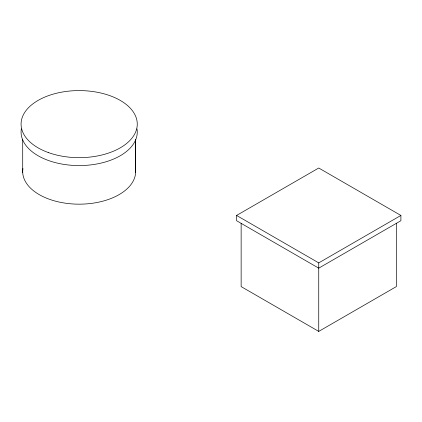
<?xml version="1.0" encoding="UTF-8"?>
<svg xmlns="http://www.w3.org/2000/svg" width="422" height="422" viewBox="0 0 422 422"><rect width="100%" height="100%" fill="white"/><g stroke="black" fill="none" stroke-linecap="round" stroke-linejoin="round"><path stroke-width="0.63" d="M236.578 215.447L318.742 168.014L400.9 215.447L400.9 220.717L318.742 268.155L236.578 220.717L236.578 215.447L318.742 262.885L400.9 215.447M241.141 223.354L241.141 286.601L318.742 331.402L396.337 286.601L396.337 223.354M318.742 262.885L318.742 331.402M135.626 139.582L135.626 170.546M135.62 139.656L135.62 172.598M22.714 139.561L22.714 172.572M137.008 128.884A58.099 33.544 0 0 1 79.146 165.572A58.099 33.544 0 0 1 21.332 128.863M135.404 168.505A56.485 32.61 0 0 1 79.146 204.169A56.485 32.61 0 0 1 22.941 168.478M48.535 152.627A58.099 33.544 0 0 0 137.234 125.192A58.099 33.544 0 0 0 51.732 94.56A58.099 33.544 0 0 0 48.535 152.627"/></g></svg>
